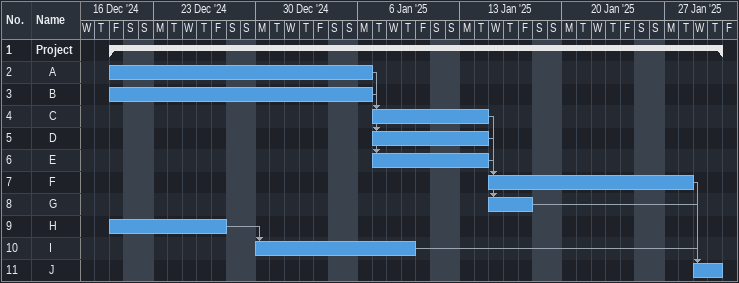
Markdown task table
| ID | Level | Task | Start | Finish | Predecessors |
|---|---|---|---|---|---|
| 1 | 1 | **Project** | 2024-12-20 | 2025-01-30 |  |
| 2 | 2 | A | 2024-12-20 | 2025-01-06 |  |
| 3 | 2 | B | 2024-12-20 | 2025-01-06 |  |
| 4 | 2 | C | 2025-01-07 | 2025-01-14 | 2 |
| 5 | 2 | D | 2025-01-07 | 2025-01-14 | 2 |
| 6 | 2 | E | 2025-01-07 | 2025-01-14 | 2, 3 |
| 7 | 2 | F | 2025-01-15 | 2025-01-28 | 4 |
| 8 | 2 | G | 2025-01-15 | 2025-01-17 | 4, 5, 6 |
| 9 | 2 | H | 2024-12-20 | 2024-12-27 |  |
| 10 | 2 | I | 2024-12-30 | 2025-01-09 | 9 |
| 11 | 2 | J | 2025-01-29 | 2025-01-30 | 7, 8, 10 |
